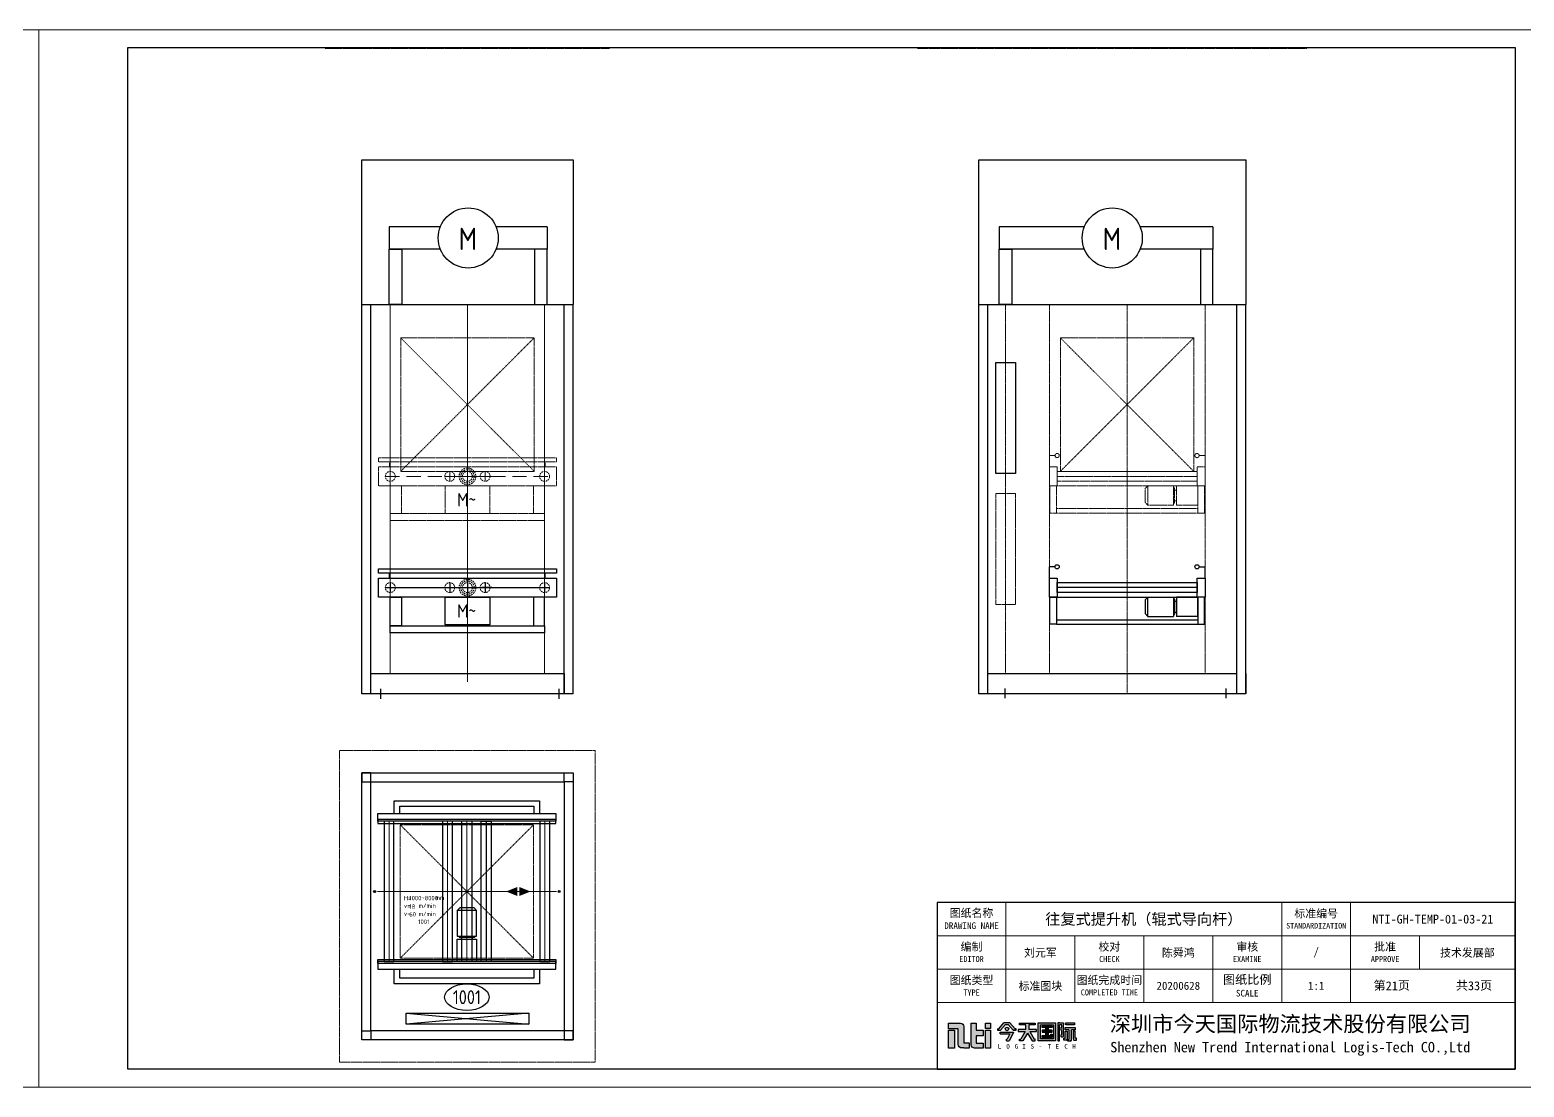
# Model space of a CAD drawing. Header units: millimetres. Extents: x 13310 to 204601, y -25828 to 2684.
# Drawn here: x 100361 to 113801, y -16324 to -6820 of the extents above; entities that cross this region are included whole.
import ezdxf
from ezdxf.enums import TextEntityAlignment as Align

# ---------------------------------------------------------------- set-up
doc = ezdxf.new("R2010")
doc.units = ezdxf.units.MM
for name, pattern in [('CENTER', [2, 1.25, -0.25, 0.25, -0.25]), ('CENTERX2', [20.32, 12.7, -2.54, 2.54, -2.54]), ('DASHED', [0.75, 0.5, -0.25]), ('DASHED2', [9.525, 6.35, -3.175])]:
    doc.linetypes.add(name, pattern=pattern)
for name, color, linetype, lineweight in [('NTI-中心线层', 1, 'CENTER', 5), ('NTI-标注层', 3, 'Continuous', 9), ('NTI-细实线', 7, 'Continuous', 9), ('NTI-虚线层', 5, 'DASHED2', 9)]:
    doc.layers.add(name, color=color, linetype=linetype, lineweight=lineweight)
for name, color, linetype in [('NTI-功率', 6, 'Continuous'), ('NTI-电气控制', 1, 'Continuous'), ('NTI-粗实线', 7, 'Continuous'), ('NTI-编号层', 6, 'Continuous')]:
    doc.layers.add(name, color=color, linetype=linetype)
doc.layers.add('NTI-输送设备', color=7, linetype='Continuous', plot=False)
doc.styles.get("Standard").update_dxf_attribs({"font": 'gbenor.shx'})
doc.styles.add('标题栏', font='')
doc.styles.get('标题栏').set_extended_font_data('SimSun')

# ---------------------------------------------------------------- blocks, each defined once
blk = doc.blocks.new('gaer')
at = {"layer": 'NTI-输送设备', "color": 2}
for p, q in [((-449.6, 87), (-474.8, 61.8)), ((-474.8, 61.8), (-474.8, -61.8)), ((-449.6, -87), (-449.6, 87)), ((-449.6, 87), (-218.84, 87)), ((-218.84, 87), (-218.84, -87)), ((-212.84, 70.2), (-218.84, 70.2)), ((-209.24, 66.6), (-209.24, -66.6)), ((-191.24, 48), (-205.64, 48)), ((-191, 87), (-191, -87)), ((0, 87), (-191, 87)), ((0, -87), (0, 87)), ((-474.8, -61.8), (-449.6, -87)), ((-449.6, -87), (-218.84, -87)), ((-218.84, -70.2), (-212.84, -70.2)), ((-205.64, -48), (-191.24, -48)), ((0, -87), (-191, -87))]:
    blk.add_line(p, q, dxfattribs=at)
for centre, start, end in [((-212.84, 66.6), 0, 90), ((-205.64, 51.6), 180, 270), ((-212.84, -66.6), 270, 0), ((-205.64, -51.6), 90, 180)]:
    blk.add_arc(centre, 3.6, start, end, dxfattribs=at)
blk = doc.blocks.new('gafa')
at = {"layer": 'NTI-虚线层'}
for p, q in [((-449.6, 87), (-474.8, 61.8)), ((-474.8, 61.8), (-474.8, -61.8)), ((-449.6, -87), (-449.6, 87)), ((-449.6, 87), (-218.84, 87)), ((-218.84, 87), (-218.84, -87)), ((-212.84, 70.2), (-218.84, 70.2)), ((-209.24, 66.6), (-209.24, -66.6)), ((-191.24, 48), (-205.64, 48)), ((-191, 87), (-191, -87)), ((0, 87), (-191, 87)), ((0, -87), (0, 87)), ((-474.8, -61.8), (-449.6, -87)), ((-449.6, -87), (-218.84, -87)), ((-218.84, -70.2), (-212.84, -70.2)), ((-205.64, -48), (-191.24, -48)), ((0, -87), (-191, -87))]:
    blk.add_line(p, q, dxfattribs=at)
for centre, start, end in [((-212.84, 66.6), 0, 90), ((-205.64, 51.6), 180, 270), ((-212.84, -66.6), 270, 0), ((-205.64, -51.6), 90, 180)]:
    blk.add_arc(centre, 3.6, start, end, dxfattribs=at)
blk = doc.blocks.new('*U266')
blk.add_lwpolyline([(-1181, 2980), (-1004, 2980), (-1004, 1980), (-1181, 1980)], close=True)
at = {"layer": 'NTI-中心线层', "linetype": 'CENTERX2', "lineweight": 0}
for p, q in [((-1093, 3500), (-1092, 183)), ((-699, 3500), (-699, 183)), ((0, 3500), (0, 0)), ((702, 3500), (702, 183))]:
    blk.add_line(p, q, dxfattribs=at)
at = {"layer": 'NTI-虚线层'}
for p, q in [((-1886, 5800), (1619, 5800)), ((-648, 2142), (-699, 2142)), ((-699, 2040), (-699, 2142)), ((-699, 1870), (-699, 2040)), ((-699, 2040), (-629, 2040)), ((-629, 2040), (-629, 1870)), ((632, 1870), (632, 2040)), ((632, 2040), (702, 2040)), ((648, 2142), (702, 2142)), ((702, 2040), (702, 2142)), ((702, 2040), (702, 1870)), ((-629, 1911), (-629, 2000)), ((-629, 2000), (-621, 2000)), ((633, 1955), (-629, 1955)), ((-621, 1911), (-629, 1911)), ((-621, 2000), (610, 2000)), ((606, 1911), (-621, 1911)), ((606, 2000), (632, 2000)), ((632, 1911), (606, 1911)), ((632, 2000), (632, 1911)), ((-629, 1870), (-699, 1870)), ((-694, 1870), (-634, 1870)), ((-694, 1625), (-694, 1870)), ((-634, 1870), (-634, 1625)), ((-634, 1870), (637, 1870)), ((702, 1870), (632, 1870)), ((697, 1870), (637, 1870)), ((637, 1870), (637, 1625)), ((697, 1625), (697, 1870)), ((-634, 1625), (-694, 1625)), ((-634, 1665), (637, 1665)), ((-634, 1625), (637, 1625)), ((637, 1625), (697, 1625))]:
    blk.add_line(p, q, dxfattribs=at)
at = {"layer": 'NTI-虚线层', "color": 3}
for p, q in [((-600, 3200), (600, 2000)), ((-600, 2000), (600, 3200))]:
    blk.add_line(p, q, dxfattribs=at)
blk.add_lwpolyline([(-600, 3200), (600, 3200), (600, 2000), (-600, 2000)], close=True, dxfattribs=at)
at = {"layer": 'NTI-虚线层'}
blk.add_lwpolyline([(-1181, 1802), (-1004, 1802), (-1004, 802), (-1181, 802)], close=True, dxfattribs=at)
for centre in [(-629, 2142), (629, 2142)]:
    blk.add_circle(centre, 19, dxfattribs=at)
at = {"layer": 'NTI-输送设备'}
for p, q in [((-1333, 3500), (-1333, 4800)), ((-1333, 4800), (1067, 4800)), ((1067, 4800), (1067, 3500)), ((-384, 4198), (-1149, 4198)), ((-1149, 4198), (-1149, 3998)), ((772, 4198), (117, 4198)), ((772, 4198), (772, 3998)), ((-384, 3998), (-1149, 3998)), ((772, 3998), (117, 3998)), ((-1333, 0), (-1333, 3500)), ((-1333, 3500), (-1253, 3500)), ((-1253, 0), (-1253, 3500)), ((-1253, 3500), (987, 3500)), ((987, 0), (987, 3500)), ((987, 3500), (1067, 3500)), ((1067, 0), (1067, 3500)), ((-648, 1142), (-699, 1142)), ((-699, 1040), (-699, 1142)), ((648, 1142), (702, 1142)), ((702, 1040), (702, 1142)), ((-699, 870), (-699, 1040)), ((-699, 1040), (-629, 1040)), ((-629, 1040), (-629, 870)), ((-629, 911), (-629, 1000)), ((-629, 1000), (-604, 1000)), ((-604, 1000), (606, 1000)), ((606, 1000), (632, 1000)), ((632, 870), (632, 1040)), ((632, 1040), (702, 1040)), ((632, 1000), (632, 911)), ((702, 1040), (702, 870)), ((-629, 870), (-699, 870)), ((-694, 870), (-634, 870)), ((-694, 625), (-694, 870)), ((-634, 870), (-634, 625)), ((-634, 870), (637, 870)), ((-604, 911), (-629, 911)), ((606, 911), (-604, 911)), ((632, 911), (606, 911)), ((702, 870), (632, 870)), ((697, 870), (637, 870)), ((637, 870), (637, 625)), ((697, 625), (697, 870)), ((-634, 625), (-694, 625)), ((-634, 665), (637, 665)), ((-634, 625), (637, 625)), ((637, 625), (697, 625)), ((-1333, 0), (-1333, 183)), ((-1253, 183), (987, 183)), ((1067, 183), (1067, 0)), ((1067, 0), (-1333, 0))]:
    blk.add_line(p, q, dxfattribs=at)
at = {"layer": 'NTI-输送设备', "color": 1}
for p, q in [((633, 955), (-629, 955)), ((-1100, 48), (-1100, -40)), ((-1100, 48), (-1100, -40)), ((889, 48), (889, -40)), ((889, 48), (889, -40))]:
    blk.add_line(p, q, dxfattribs=at)
at = {"layer": 'NTI-输送设备'}
for points in [[(-1149, 3998), (-1036, 3998), (-1036, 3500), (-1149, 3500)], [(772, 3998), (660, 3998), (660, 3500), (772, 3500)]]:
    blk.add_lwpolyline(points, close=True, dxfattribs=at)
for centre, radius in [((-133, 4098), 270), ((-629, 1142), 19), ((629, 1142), 19)]:
    blk.add_circle(centre, radius, dxfattribs=at)
for name, p in [('gafa', (637, 1783)), ('gaer', (637, 783))]:
    blk.add_blockref(name, p)
at = {"layer": 'NTI-输送设备', "insert": (-215, 4190), "char_height": 200, "attachment_point": 1}
blk.add_mtext_dynamic_manual_height_columns('\\pxqc;M', width=158.1, gutter_width=12.5, heights=[0], dxfattribs=at)
blk = doc.blocks.new('图块标准图框标题栏')
h = blk.add_hatch(color=1)
h.dxf.hatch_style = 1
h.paths.add_polyline_path([(-126.08, 8.76), (-127.42, 8.76), (-127.42, 4.73), (-126.08, 4.73)])
h.paths.add_polyline_path([(-124, 9.62, 0.414214), (-124.75, 10.37), (-125.22, 10.37), (-127.41, 10.37), (-127.41, 9.11), (-125.22, 9.11), (-125.22, 5.54, 0.414214), (-124.47, 4.79), (-124, 4.79), (-122.69, 4.79), (-122.69, 5.9), (-124, 5.9)])
h.paths.add_polyline_path([(-121.17, 8.75), (-121.17, 10.37), (-122.3, 10.37), (-122.3, 5.5, 0.414214), (-121.55, 4.75), (-121.17, 4.75), (-119.6, 4.75), (-119.6, 5.89), (-121.17, 5.89), (-121.17, 7.51), (-119.6, 7.51), (-119.6, 8.75)])
h.paths.add_polyline_path([(-117.97, 8.75), (-119.09, 8.75), (-119.09, 4.75), (-117.97, 4.75)])
h.paths.add_polyline_path([(-117.97, 10.37), (-119.09, 10.37), (-119.09, 9.13), (-117.97, 9.13)])
h = blk.add_hatch(color=256)
h.dxf.hatch_style = 1
h.paths.add_polyline_path([(-113.64, 10.45), (-114.96, 10.45), (-116.14, 9.05), (-116.4, 9.05), (-116.4, 8.75), (-115.7, 8.75), (-114.6, 10.05), (-114, 10.05), (-112.9, 8.75), (-112.2, 8.75), (-112.2, 9.05), (-112.45, 9.05)])
h.paths.add_polyline_path([(-113.88, 9.05, 1), (-114.66, 9.05, 1)])
h.paths.add_polyline_path([(-112.8, 8.25), (-112.8, 8.35), (-115.8, 8.35), (-115.8, 7.95), (-113.6, 7.95), (-114.2, 6.75), (-114.4, 6.75), (-114.4, 6.35), (-113.75, 6.35)])
h.paths.add_polyline_path([(-107.63, 8.95), (-109.33, 8.95), (-109.33, 9.95), (-107.93, 9.95), (-107.93, 10.35), (-111.43, 10.35), (-111.43, 9.95), (-110.03, 9.95), (-110.03, 8.95), (-111.73, 8.95), (-111.73, 8.45), (-110.19, 8.45), (-111.19, 6.75), (-111.43, 6.75), (-111.43, 6.35), (-110.73, 6.35), (-109.68, 8.14), (-108.63, 6.35), (-107.93, 6.35), (-107.93, 6.75), (-108.16, 6.75), (-109.16, 8.45), (-107.63, 8.45)])
h.paths.add_polyline_path([(-103.33, 10.45), (-107.23, 10.45), (-107.23, 6.35), (-103.33, 6.35)])
h.paths.add_polyline_path([(-106.73, 9.95), (-103.83, 9.95), (-103.83, 6.85), (-106.73, 6.85)], flags=16)
h.paths.add_polyline_path([(-106.33, 8.75), (-105.53, 8.75), (-105.53, 9.35), (-106.33, 9.35), (-106.33, 9.65), (-104.13, 9.65), (-104.13, 9.35), (-105.03, 9.35), (-105.03, 8.75), (-104.13, 8.75), (-104.13, 8.35), (-105.03, 8.35), (-105.03, 7.55), (-104.43, 7.55), (-104.43, 7.85), (-104.13, 7.85), (-104.13, 7.55), (-104.13, 7.15), (-106.33, 7.15), (-106.33, 7.55), (-105.53, 7.55), (-105.53, 8.35), (-106.33, 8.35)], flags=0)
h.paths.add_polyline_path([(-101.57, 8.95), (-101.67, 9.05), (-101.67, 9.15), (-101.57, 9.25), (-101.57, 9.95), (-101.57, 10.45), (-102.47, 10.45), (-102.87, 10.45), (-102.87, 6.35), (-102.47, 6.35), (-102.47, 9.95), (-101.97, 9.95), (-101.97, 9.45), (-102.07, 9.45), (-102.07, 8.75), (-101.97, 8.65), (-101.97, 7.85), (-102.07, 7.75), (-102.07, 7.25), (-101.97, 7.25), (-101.82, 7.25, 0.414214), (-101.57, 7.5)])
h.paths.add_polyline_path([(-98.97, 9.35), (-101.17, 9.35), (-101.17, 8.85), (-100.37, 8.85), (-100.37, 6.65), (-100.67, 6.65), (-100.67, 6.35), (-100.37, 6.35), (-100.07, 6.35), (-100.02, 6.35, 0.414214), (-99.77, 6.6), (-99.77, 8.85), (-98.97, 8.85)])
h.paths.add_polyline_path([(-99.07, 10.45), (-101.07, 10.45), (-101.07, 9.95), (-99.07, 9.95)])
h.paths.add_polyline_path([(-100.77, 8.55), (-101.17, 8.55), (-101.17, 6.95), (-101.47, 6.95), (-101.47, 6.55), (-101.17, 6.55), (-101.02, 6.55, 0.414214), (-100.77, 6.8)])
h.paths.add_polyline_path([(-98.97, 8.55), (-99.37, 8.55), (-99.37, 6.8, 0.414214), (-99.12, 6.55), (-98.97, 6.55), (-98.67, 6.55), (-98.67, 6.95), (-98.97, 6.95)])
h = blk.add_hatch(color=256)
h.dxf.hatch_style = 1
h.paths.add_polyline_path([(-105.03, 8.75), (-105.03, 9.35), (-104.13, 9.35), (-104.13, 9.65), (-106.33, 9.65), (-106.33, 9.35), (-105.53, 9.35), (-105.53, 8.75), (-106.33, 8.75), (-106.33, 8.35), (-105.53, 8.35), (-105.53, 7.55), (-106.33, 7.55), (-106.33, 7.15), (-104.13, 7.15), (-104.13, 7.55), (-104.13, 7.85), (-104.43, 7.85), (-104.43, 7.55), (-105.03, 7.55), (-105.03, 8.35), (-104.13, 8.35), (-104.13, 8.75)])
for p, q in [((-116.14, 9.05), (-114.96, 10.45)), ((-113.64, 10.45), (-114.96, 10.45)), ((-112.45, 9.05), (-113.64, 10.45)), ((-116.4, 9.05), (-116.4, 8.75)), ((-116.4, 9.05), (-116.14, 9.05)), ((-116.4, 8.75), (-115.7, 8.75)), ((-115.8, 7.95), (-113.6, 7.95)), ((-115.7, 8.75), (-114.6, 10.05)), ((-114.6, 10.05), (-114, 10.05)), ((-114.6, 10.05), (-114, 10.05)), ((-114.4, 6.35), (-114.4, 6.75)), ((-114.4, 6.75), (-114.2, 6.75)), ((-113.6, 7.95), (-114.2, 6.75)), ((-114, 10.05), (-112.9, 8.75)), ((-112.9, 8.75), (-114, 10.05)), ((-112.8, 8.25), (-113.75, 6.35)), ((-112.9, 8.75), (-112.2, 8.75)), ((-112.2, 8.75), (-112.9, 8.75)), ((-112.2, 9.05), (-112.45, 9.05)), ((-112.2, 8.75), (-112.2, 9.05)), ((-111.43, 6.75), (-111.19, 6.75)), ((-111.43, 6.35), (-111.43, 6.75)), ((-110.19, 8.45), (-111.19, 6.75)), ((-109.68, 8.14), (-110.73, 6.35)), ((-109.68, 8.14), (-108.63, 6.35)), ((-109.16, 8.45), (-108.16, 6.75)), ((-107.93, 6.75), (-108.16, 6.75)), ((-107.93, 6.35), (-107.93, 6.75)), ((-102.07, 7.25), (-101.97, 7.25)), ((-101.57, 9.25), (-101.67, 9.15)), ((-101.67, 9.15), (-101.67, 9.05)), ((-101.57, 8.95), (-101.67, 9.05)), ((-110.73, 6.35), (-111.43, 6.35)), ((-108.63, 6.35), (-107.93, 6.35))]:
    blk.add_line(p, q)
at = {"color": 7, "linetype": 'Continuous'}
for p, q in [((-115.8, 7.95), (-115.8, 8.35)), ((-115.8, 8.35), (-112.8, 8.35)), ((-112.8, 8.35), (-112.8, 8.25)), ((-99.77, 6.6), (-99.77, 8.65))]:
    blk.add_line(p, q, dxfattribs=at)
at = {"color": 1}
for points in [[(-125.22, 9.11), (-127.41, 9.11), (-127.41, 10.37), (-125.22, 10.37)], [(-121.17, 8.75), (-119.6, 8.75), (-119.6, 7.51), (-121.17, 7.51)], [(-121.17, 7.51), (-121.17, 5.89)], [(-124, 4.79), (-122.69, 4.79), (-122.69, 5.9), (-124, 5.9)], [(-121.17, 5.89), (-119.6, 5.89), (-119.6, 4.75), (-121.17, 4.75)]]:
    blk.add_lwpolyline(points, dxfattribs=at)
for points in [[(-125.22, 10.37), (-124.75, 10.37, -0.414214), (-124, 9.62), (-124, 5.9)], [(-121.17, 4.75), (-121.55, 4.75, -0.414214), (-122.3, 5.5), (-122.3, 10.37), (-121.17, 10.37), (-121.17, 8.75)], [(-124, 4.79), (-124.47, 4.79, -0.414214), (-125.22, 5.54), (-125.22, 9.11)]]:
    blk.add_lwpolyline(points, format="xyb", dxfattribs=at)
for points in [[(-119.09, 10.37), (-117.97, 10.37), (-117.97, 9.13), (-119.09, 9.13)], [(-127.42, 8.76), (-126.08, 8.76), (-126.08, 4.73), (-127.42, 4.73)], [(-119.09, 8.75), (-117.97, 8.75), (-117.97, 4.75), (-119.09, 4.75)]]:
    blk.add_lwpolyline(points, close=True, dxfattribs=at)
for points in [[(-110.03, 9.95), (-111.43, 9.95), (-111.43, 10.35), (-107.93, 10.35), (-107.93, 9.95), (-109.33, 9.95)], [(-102.47, 10.45), (-102.87, 10.45), (-102.87, 6.35), (-102.47, 6.35), (-102.47, 9.95)], [(-102.47, 10.45), (-101.57, 10.45), (-101.57, 9.95)], [(-110.03, 8.95), (-111.73, 8.95), (-111.73, 8.45), (-110.19, 8.45)], [(-110.03, 8.95), (-110.03, 9.95)], [(-109.33, 9.95), (-109.33, 8.95)], [(-109.16, 8.45), (-107.63, 8.45), (-107.63, 8.95), (-109.33, 8.95)], [(-105.53, 9.35), (-106.33, 9.35), (-106.33, 9.65), (-104.13, 9.65), (-104.13, 9.35), (-105.03, 9.35)], [(-105.53, 8.75), (-106.33, 8.75), (-106.33, 8.35), (-105.53, 8.35)], [(-104.13, 7.55), (-104.13, 7.15), (-106.33, 7.15), (-106.33, 7.55), (-105.53, 7.55)], [(-105.53, 8.75), (-105.53, 9.35)], [(-105.53, 7.55), (-105.53, 8.35)], [(-105.03, 9.35), (-105.03, 8.75)], [(-105.03, 8.35), (-104.13, 8.35), (-104.13, 8.75), (-105.03, 8.75)], [(-105.03, 8.35), (-105.03, 7.55)], [(-105.03, 7.55), (-104.43, 7.55)], [(-104.43, 7.55), (-104.43, 7.85), (-104.13, 7.85), (-104.13, 7.55)], [(-101.97, 9.95), (-102.47, 9.95)], [(-101.57, 9.25), (-101.57, 9.95)], [(-101.17, 6.55), (-101.47, 6.55), (-101.47, 6.95), (-101.17, 6.95)], [(-100.37, 8.85), (-101.17, 8.85), (-101.17, 9.35), (-98.97, 9.35), (-98.97, 8.85), (-99.77, 8.85)], [(-100.37, 8.85), (-100.37, 6.65)], [(-98.97, 6.55), (-98.67, 6.55), (-98.67, 6.95), (-98.97, 6.95)], [(-100.37, 6.35), (-100.67, 6.35), (-100.67, 6.65), (-100.37, 6.65)]]:
    blk.add_lwpolyline(points)
for points in [[(-107.23, 10.45), (-103.33, 10.45), (-103.33, 6.35), (-107.23, 6.35)], [(-101.07, 10.45), (-99.07, 10.45), (-99.07, 9.95), (-101.07, 9.95)], [(-106.73, 9.95), (-103.83, 9.95), (-103.83, 6.85), (-106.73, 6.85)]]:
    blk.add_lwpolyline(points, close=True)
at = {"color": 7, "linetype": 'Continuous'}
for points in [[(-104.13, 9.55), (-104.13, 9.65), (-106.33, 9.65)], [(-102.07, 7.25), (-102.07, 7.75), (-101.97, 7.85), (-101.97, 8.65), (-102.07, 8.75), (-102.07, 9.45), (-101.97, 9.45), (-101.97, 9.95)], [(-114.4, 6.35), (-113.75, 6.35)], [(-100.67, 6.35), (-100.67, 6.55)], [(-100.67, 6.35), (-100.07, 6.35)], [(-100.02, 6.35), (-100.07, 6.35)]]:
    blk.add_lwpolyline(points, dxfattribs=at)
for points in [[(-101.97, 7.25), (-101.82, 7.25, 0.414214), (-101.57, 7.5), (-101.57, 8.95)], [(-101.17, 6.95), (-101.17, 8.55), (-100.77, 8.55), (-100.77, 6.8, -0.414214), (-101.02, 6.55), (-101.17, 6.55)], [(-100.37, 6.35), (-100.02, 6.35, 0.414214), (-99.77, 6.6), (-99.77, 8.85)], [(-98.97, 6.95), (-98.97, 8.55), (-99.37, 8.55), (-99.37, 6.8, 0.414214), (-99.12, 6.55), (-98.97, 6.55)]]:
    blk.add_lwpolyline(points, format="xyb")
blk.add_circle((-114.27, 9.05), 0.388, dxfattribs=at)
at = {"layer": 'NTI-粗实线'}
blk.add_lwpolyline([(-130, 0), (0, 0), (0, 37.5), (-130, 37.5)], close=True, dxfattribs=at)
at = {"layer": 'NTI-细实线'}
for p, q in [((-114.5, 37.5), (-114.5, 15)), ((-52.5, 22.5), (-52.5, 37.5)), ((-37, 22.5), (-37, 37.5)), ((0, 30), (-130, 30)), ((-99, 30), (-99, 15)), ((-83.5, 30), (-83.5, 15)), ((-68, 30), (-68, 15)), ((-21.5, 30), (-21.5, 22.5)), ((0, 22.5), (-130, 22.5)), ((-52.5, 22.5), (-52.5, 15)), ((-37, 22.5), (-37, 15)), ((0, 15), (-130, 15))]:
    blk.add_line(p, q, dxfattribs=at)
at = {"style": '标题栏'}
blk.add_attdef('图纸名称', text='', height=2.5, dxfattribs=at).set_placement((-83.5, 33.75), align=Align.MIDDLE_CENTER)
for tag, height, p in [('标准编号', 2, (-18.5, 33.75)), ('编制人员', 1.8, (-106.75, 26.25)), ('校对人员', 1.8, (-75.75, 26.25)), ('审核人员', 1.8, (-44.75, 26.25)), ('批准', 1.8, (-10.75, 26.25)), ('图纸类型', 1.8, (-106.75, 18.75)), ('图纸完成时间', 1.8, (-75.75, 18.75)), ('图纸比例', 1.8, (-44.75, 18.75)), ('N', 2, (-27.75, 18.75)), ('N', 2, (-9.25, 18.75))]:
    blk.add_attdef(tag, text='', height=height, dxfattribs=at).set_placement(p, align=Align.MIDDLE)
at = {"layer": 'NTI-细实线', "color": 7, "style": '标题栏'}
for s, p in [('L', (-116.36, 4.64)), ('O', (-114.42, 4.64)), ('G', (-112.54, 4.64)), ('I', (-110.82, 4.64)), ('S', (-108.97, 4.64)), ('-', (-107.13, 4.64)), ('T', (-105.13, 4.64)), ('E', (-103.36, 4.64)), ('C', (-101.38, 4.64)), ('H', (-99.62, 4.64))]:
    blk.add_text(s, height=1, dxfattribs=at).set_placement(p)
at = {"layer": 'NTI-细实线', "attachment_point": 5, "style": '标题栏'}
for s, insert, char_height, width in [('图纸名称\\P{\\H0.83333x;DRAWING NAME}', (-122.25, 33.75), 1.8, 15.1979), ('标准编号\\P{\\H0.7x;STANDARDIZATION}', (-44.75, 33.75), 1.8, 15.1979), ('编制\\P{\\H0.75x;EDITOR}', (-122.25, 26.25), 1.8, 14.4665), ('校对\\P{\\H0.75x;CHECK}', (-91.25, 26.25), 1.8, 14.4665), ('审核\\P{\\H0.75x;EXAMINE}', (-60.25, 26.25), 1.8, 14.4665), ('批准\\P{\\H0.75x;APPROVE}', (-29.25, 26.25), 1.8, 14.4665), ('图纸类型\\P{\\H0.75x;TYPE}', (-122.25, 18.75), 1.8, 14.4665), ('图纸完成时间\\P{\\H0.75x;COMPLETED TIME}', (-91.25, 18.75), 1.8, 17.2878), ('图纸比例\\P{\\H0.75x;SCALE}', (-60.25, 18.75), 2, 14.4665), ('第  页', (-27.75, 18.75), 2, 24.25), ('共  页', (-9.25, 18.75), 2, 24.25), ('深圳市今天国际物流技术股份有限公司\\P{\\H0.66667x;Shenzhen New Trend International Logis-Tech CO.,Ltd}', (-50.58, 7.5), 3.5, 116.0664)]:
    blk.add_mtext(s, dxfattribs=dict(at, insert=insert, char_height=char_height, width=width))
blk = doc.blocks.new('NTI-物流方向示意')
at = {"layer": 'NTI-标注层'}
blk.add_lwpolyline([(0, 0, 0, 80, 0), (-100, 0, 50, 50, 0)], format="xyseb", dxfattribs=at)
blk = doc.blocks.new('电机')
at = {"layer": 'NTI-输送设备', "color": 2}
blk.add_lwpolyline([(87, -200.5), (87, 0), (-87, 0), (-87, -200.5)], close=True, dxfattribs=at)
blk.add_lwpolyline([(-87, -459.1), (-61.8, -484.3), (61.8, -484.3), (87, -459.1), (-87, -459.1), (-87, -228.34), (87, -228.34), (87, -459.1)], dxfattribs=at)
for points in [[(-70.2, -228.34), (-70.2, -222.34, -0.41421356), (-66.6, -218.74), (66.6, -218.74, -0.41421356), (70.2, -222.34), (70.2, -228.34)], [(-48, -200.74), (-48, -215.14, -0.41421356), (-51.6, -218.74)], [(51.6, -218.74, -0.41421356), (48, -215.14), (48, -200.74)]]:
    blk.add_lwpolyline(points, format="xyb", dxfattribs=at)
blk = doc.blocks.new('*U370')
at = {"layer": 'NTI-中心线层', "color": 1}
for p, q in [((-700, -629), (-700, 632)), ((-175, -629), (-175, 632)), ((0, -629), (0, 632)), ((700, -629), (700, 632)), ((-805, 0), (805, 0))]:
    blk.add_line(p, q, dxfattribs=at)
at = {"layer": 'NTI-编号层'}
blk.add_ellipse((0, -950), major_axis=(200, 0), ratio=0.6, dxfattribs=at)
at = {"layer": 'NTI-虚线层', "color": 3}
for p, q in [((-600, 600), (600, -600)), ((600, 600), (-600, -600))]:
    blk.add_line(p, q, dxfattribs=at)
at = {"layer": 'NTI-虚线层'}
blk.add_lwpolyline([(-1145, 1267), (1155, 1267), (1155, -1533), (-1145, -1533)], close=True, dxfattribs=at)
at = {"layer": 'NTI-虚线层', "color": 3}
blk.add_lwpolyline([(-600, 600), (600, 600), (600, -600), (-600, -600)], close=True, dxfattribs=at)
at = {"layer": 'NTI-输送设备'}
for p, q in [((-800, 632), (-800, 702)), ((-800, 702), (800, 702)), ((800, 702), (800, 632)), ((800, 632), (-800, 632)), ((800, -629), (-800, -629)), ((-800, -629), (-800, -699)), ((800, -699), (800, -629)), ((-800, -699), (800, -699)), ((-547, -1093, 63012), (556, -1193, 63012)), ((556, -1093, 63012), (-547, -1193, 63012))]:
    blk.add_line(p, q, dxfattribs=at)
at = {"layer": 'NTI-输送设备', "color": 1}
blk.add_line((175, -629), (175, 632), dxfattribs=at)
at = {"layer": 'NTI-输送设备', "color": 5}
for p, q in [((-837, 7), (-823, -7)), ((-837, -7), (-823, 7)), ((823, -7), (837, 7)), ((823, 7), (837, -7))]:
    blk.add_line(p, q, dxfattribs=at)
at = {"layer": 'NTI-输送设备'}
for points in [[(-945, 1067), (955, 1067), (955, -1333), (-945, -1333)], [(-865, 1067), (-945, 1067), (-945, 987), (-865, 987)], [(-865, 987), (875, 987), (875, -1253), (-865, -1253)], [(875, 1067), (955, 1067), (955, 987), (875, 987)], [(800, 610), (800, 648), (-800, 648), (-800, 610)], [(-745, 632), (-745, -629), (-656, -629), (-656, 632)], [(-219, 632), (-219, -629), (-130, -629), (-130, 632)], [(219, 632), (219, -629), (130, -629), (130, 632)], [(656, 632), (656, -629), (745, -629), (745, 632)], [(800, -610), (800, -648), (-800, -648), (-800, -610)], [(-865, -1333), (-945, -1333), (-945, -1253), (-865, -1253)], [(875, -1333), (955, -1333), (955, -1253), (875, -1253)]]:
    blk.add_lwpolyline(points, close=True, dxfattribs=at)
for points in [[(-653, 702), (-653, 816), (652, 816), (652, 702)], [(-603, 702), (-603, 766), (602, 766), (602, 702)], [(-45, -629), (-45, 632)], [(44, 632), (44, -629)], [(652, -699), (652, -830), (-653, -830), (-653, -699)], [(602, -699), (602, -780), (-603, -780), (-603, -699)]]:
    blk.add_lwpolyline(points, dxfattribs=at)
at = {"layer": 'NTI-输送设备', "elevation": 63012}
blk.add_lwpolyline([(-547, -1093), (556, -1093), (556, -1193), (-547, -1193)], close=True, dxfattribs=at)
at = {"layer": 'NTI-输送设备', "color": 5}
for centre in [(-830, 0), (830, 0)]:
    blk.add_circle(centre, 10, dxfattribs=at)
at = {"xscale": -1}
blk.add_blockref('NTI-物流方向示意', (353, 0), dxfattribs=at)
blk.add_blockref('NTI-物流方向示意', (573, 0))
at = {"layer": 'NTI-输送设备', "xscale": -1, "rotation": 180}
blk.add_blockref('电机', (0, -629), dxfattribs=at)
at = {"layer": 'NTI-功率'}
blk.add_attdef('005电机功率(KW)', (-438, -292), '', height=40, dxfattribs=at)
at = {"layer": 'NTI-标注层', "char_height": 40, "attachment_point": 1}
for s, width, insert in [('v=', 157.01, (-566, -109)), ('H=', 157.01, (-566, -40)), ('m/min', 108.55, (-434, -108)), ('mm', 157.01, (-282, -36)), ('v=', 157.01, (-566, -179)), ('m/min', 108.55, (-434, -181))]:
    blk.add_mtext_dynamic_manual_height_columns(s, width=width, gutter_width=200, heights=[0], dxfattribs=dict(at, insert=insert))
at = {"layer": 'NTI-标注层'}
for tag, p in [('003输送高度(mm)', (-518, -79)), ('004输送速度(m/min)', (-518, -156)), ('升降速度(m/min)', (-518, -225))]:
    blk.add_attdef(tag, p, '', height=40, dxfattribs=at)
for tag, p, flags in [('011备注', (-438, -433), 1), ('012设计单位', (-441, -493), 3), ('005额定载荷(kg)', (-430, -523), 1)]:
    blk.add_attdef(tag, p, '', height=40, dxfattribs=dict(at, flags=flags))
at = {"layer": 'NTI-电气控制', "flags": 3}
blk.add_attdef('007控制方式', (-565, -291), '', height=50, dxfattribs=at)
at = {"layer": 'NTI-编号层'}
blk.add_attdef('000设备编号', text='', height=125, dxfattribs=at).set_placement((0, -950), align=Align.MIDDLE)
blk = doc.blocks.new('*U291')
at = {"layer": 'NTI-中心线层'}
for p, q in [((-694, 3500), (-694, 183)), ((694, 3500), (694, 183))]:
    blk.add_line(p, q, dxfattribs=at)
at = {"layer": 'NTI-中心线层', "color": 1}
blk.add_line((0, 3500), (0, 109), dxfattribs=at)
at = {"layer": 'NTI-虚线层'}
for p, q in [((-1281, 5800), (1281, 5800)), ((-700, 2040), (-700, 2085)), ((700, 2040), (700, 2085))]:
    blk.add_line(p, q, dxfattribs=at)
at = {"layer": 'NTI-虚线层', "color": 3}
for p, q in [((-600, 3200), (600, 2000)), ((600, 3200), (-600, 2000))]:
    blk.add_line(p, q, dxfattribs=at)
at = {"layer": 'NTI-虚线层', "color": 1, "ltscale": 20}
for p, q in [((0, 2030), (0, 1880)), ((-738, 1955), (738, 1955)), ((-694, 2000), (-694, 1911)), ((-203, 1955), (-114, 1955)), ((-159, 2000), (-159, 1911)), ((-75, 1955), (75, 1955)), ((219, 1955), (130, 1955)), ((159, 2000), (159, 1911)), ((694, 2000), (694, 1911))]:
    blk.add_line(p, q, dxfattribs=at)
at = {"layer": 'NTI-虚线层', "linetype": 'DASHED', "lineweight": 9, "ltscale": 30}
blk.add_line((-738, 1955), (-738, 1957), dxfattribs=at)
at = {"layer": 'NTI-虚线层', "color": 3}
blk.add_lwpolyline([(-600, 3200), (600, 3200), (600, 2000), (-600, 2000)], close=True, dxfattribs=at)
at = {"layer": 'NTI-虚线层'}
for points in [[(-800, 2085), (-800, 2123), (800, 2123), (800, 2085)], [(-800, 2040), (800, 2040), (800, 1870), (-800, 1870)], [(-694, 1870), (-594, 1870), (-594, 1620), (-694, 1620)], [(-200, 1870), (200, 1870), (200, 1620), (-200, 1620)], [(694, 1870), (594, 1870), (594, 1620), (694, 1620)], [(-694, 1620), (694, 1620), (694, 1557), (-694, 1557)]]:
    blk.add_lwpolyline(points, close=True, dxfattribs=at)
at = {"layer": 'NTI-虚线层', "linetype": 'DASHED', "lineweight": 9, "ltscale": 30}
for centre, radius in [((0, 1955), 75), ((-694, 1955), 44.5), ((-159, 1955), 44.5), ((0, 1955), 60), ((0, 1955), 44.5), ((159, 1955), 44.5), ((694, 1955), 44.5)]:
    blk.add_circle(centre, radius, dxfattribs=at)
at = {"layer": 'NTI-输送设备'}
for p, q in [((-950, 3500), (-950, 4800)), ((-950, 4800), (950, 4800)), ((950, 4800), (950, 3500)), ((-243, 4198), (-703, 4198)), ((-703, 4198), (-703, 3998)), ((717, 4198), (257, 4198)), ((717, 4198), (717, 3998)), ((-243, 3998), (-703, 3998)), ((717, 3998), (257, 3998)), ((-950, 0), (-950, 3500)), ((-950, 3500), (-870, 3500)), ((-870, 0), (-870, 3500)), ((-870, 3500), (870, 3500)), ((870, 0), (870, 3500)), ((870, 3500), (950, 3500)), ((950, 0), (950, 3500)), ((-700, 1040), (-700, 1085)), ((700, 1040), (700, 1085)), ((-870, 0), (-870, 183)), ((-870, 183), (870, 183)), ((870, 183), (870, 0)), ((950, 0), (-950, 0))]:
    blk.add_line(p, q, dxfattribs=at)
at = {"layer": 'NTI-输送设备', "linetype": 'DASHED', "lineweight": 9, "ltscale": 30}
blk.add_line((-738, 955), (-738, 957), dxfattribs=at)
at = {"layer": 'NTI-输送设备', "color": 1, "ltscale": 20}
for p, q in [((-738, 955), (738, 955)), ((-694, 1000), (-694, 911)), ((-203, 955), (-114, 955)), ((-159, 1000), (-159, 911)), ((-75, 955), (75, 955)), ((0, 1030), (0, 880)), ((219, 955), (130, 955)), ((159, 1000), (159, 911)), ((694, 1000), (694, 911))]:
    blk.add_line(p, q, dxfattribs=at)
at = {"layer": 'NTI-输送设备', "color": 1}
for p, q in [((-781, 44), (-781, -44)), ((-781, 44), (-781, -44)), ((822, 44), (822, -44)), ((822, 44), (822, -44))]:
    blk.add_line(p, q, dxfattribs=at)
at = {"layer": 'NTI-输送设备'}
for points in [[(-703, 3998), (-590, 3998), (-590, 3500), (-703, 3500)], [(717, 3998), (604, 3998), (604, 3500), (717, 3500)], [(-800, 1085), (-800, 1123), (800, 1123), (800, 1085)], [(-800, 1040), (800, 1040), (800, 870), (-800, 870)], [(-694, 870), (-594, 870), (-594, 611), (-694, 611)], [(-200, 870), (200, 870), (200, 620), (-200, 620)], [(694, 870), (594, 870), (594, 611), (694, 611)], [(-694, 611), (694, 611), (694, 547), (-694, 547)]]:
    blk.add_lwpolyline(points, close=True, dxfattribs=at)
blk.add_circle((7, 4098), 270, dxfattribs=at)
at = {"layer": 'NTI-输送设备', "linetype": 'DASHED', "lineweight": 9, "ltscale": 30}
for centre, radius in [((-694, 955), 44.5), ((-159, 955), 44.5), ((0, 955), 75), ((0, 955), 60), ((0, 955), 44.5), ((159, 955), 44.5), ((694, 955), 44.5)]:
    blk.add_circle(centre, radius, dxfattribs=at)
at = {"layer": 'NTI-虚线层', "color": 7, "ltscale": 4, "insert": (-7, 1745), "char_height": 120, "width": 1665, "attachment_point": 5}
blk.add_mtext('M~', dxfattribs=at)
at = {"layer": 'NTI-输送设备', "insert": (-75, 4190), "char_height": 200, "attachment_point": 1}
blk.add_mtext_dynamic_manual_height_columns('\\pxqc;M', width=158.1, gutter_width=12.5, heights=[0], dxfattribs=at)
at = {"layer": 'NTI-输送设备', "color": 7, "ltscale": 4, "insert": (-7, 745), "char_height": 120, "width": 1665, "attachment_point": 5}
blk.add_mtext('M~', dxfattribs=at)

msp = doc.modelspace()

# ---------------------------------------------------------------- linework, layer by layer
at = {"layer": 'NTI-粗实线'}
msp.add_lwpolyline([(101241, -16164), (101241, -6980), (113721, -6980), (113721, -16164)], close=True, dxfattribs=at)
at = {"layer": 'NTI-细实线'}
for points in [[(87001, -16324), (87001, -6820), (100441, -6820), (100441, -16324)], [(100441, -16324), (100441, -6820), (113881, -6820), (113881, -16324)]]:
    msp.add_lwpolyline(points, close=True, dxfattribs=at)

# ---------------------------------------------------------------- block references
for name, p in [('*U291', (104297, -12789)), ('*U266', (110230, -12789))]:
    msp.add_blockref(name, p)
msp.add_blockref('*U370', (104292, -14566)).add_auto_attribs({'000设备编号': '1001', '003输送高度(mm)': '1000~8000', '004输送速度(m/min)': '18', '升降速度(m/min)': '60', '005电机功率(KW)': '1001'})
ref = msp.add_blockref('图块标准图框标题栏', (113721, -16164), dxfattribs=dict(xscale=40, yscale=40, zscale=40))
ref.add_attrib('图纸名称', '往复式提升机（辊式导向杆）', dxfattribs={"height": 100, "style": '标题栏'}).set_placement((110381, -14814), align=Align.MIDDLE_CENTER)
ref.add_attrib('标准编号', 'NTI-GH-TEMP-01-03-21', dxfattribs={"height": 80, "style": '标题栏'}).set_placement((112981, -14814), align=Align.MIDDLE)
ref.add_attrib('图纸类型', '标准图块', dxfattribs={"height": 72, "style": '标题栏'}).set_placement((109451, -15414), align=Align.MIDDLE)
ref.add_attrib('图纸比例', '1:1', dxfattribs={"height": 72, "style": '标题栏'}).set_placement((111931, -15414), align=Align.MIDDLE)
ref.add_attrib('图纸完成时间', '20200628', dxfattribs={"height": 72, "style": '标题栏'}).set_placement((110691, -15414), align=Align.MIDDLE)
ref.add_attrib('编制人员', '刘元军', dxfattribs={"height": 72, "style": '标题栏'}).set_placement((109451, -15114), align=Align.MIDDLE)
ref.add_attrib('校对人员', '陈舜鸿', dxfattribs={"height": 72, "style": '标题栏'}).set_placement((110691, -15114), align=Align.MIDDLE)
ref.add_attrib('审核人员', '/', dxfattribs={"height": 72, "style": '标题栏'}).set_placement((111931, -15114), align=Align.MIDDLE)
ref.add_attrib('批准', '技术发展部', dxfattribs={"height": 72, "style": '标题栏'}).set_placement((113291, -15114), align=Align.MIDDLE)
ref.add_attrib('N', '33', dxfattribs={"height": 80, "style": '标题栏'}).set_placement((113351, -15414), align=Align.MIDDLE)
ref.add_attrib('N', '21', dxfattribs={"height": 80, "style": '标题栏'}).set_placement((112611, -15414), align=Align.MIDDLE)

doc.saveas('drawing.dxf')
